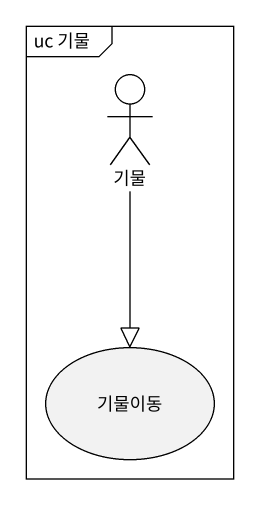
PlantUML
@startuml
mainframe uc 기물
actor 기물
usecase 기물이동
기물 --|> 기물이동
@enduml
